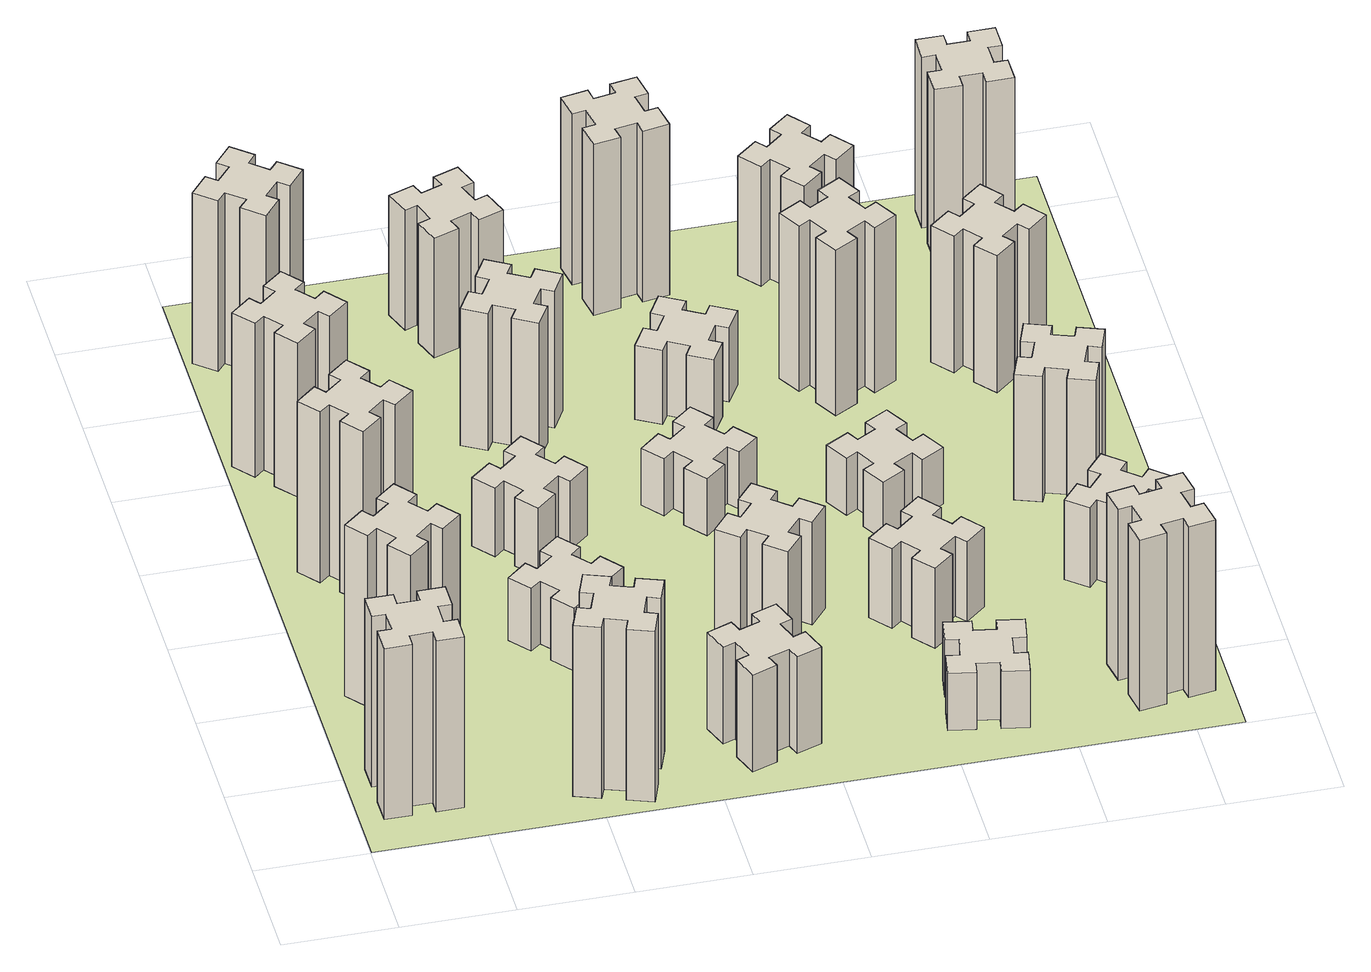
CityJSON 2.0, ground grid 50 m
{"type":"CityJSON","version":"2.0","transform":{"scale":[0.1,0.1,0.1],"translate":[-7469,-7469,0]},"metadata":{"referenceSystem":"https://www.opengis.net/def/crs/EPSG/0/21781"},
"CityObjects":{
"building1":{"type":"Building","attributes":{"class":"1000","function":"1000","usage":"1000","yearOfConstruction":2016,"roofType":"1000","measuredHeight":90,"storeysAboveGround":30,"storeysBelowGround":0},"geometry":[{"type":"Solid","lod":"1","boundaries":[[[[0,1,2,3,4,5,6,7,8,9,10,11,12,13,14,15,16,17,18,19]],[[17,16,20,21]],[[16,15,22,20]],[[15,14,23,22]],[[14,13,24,23]],[[13,12,25,24]],[[12,11,26,25]],[[11,10,27,26]],[[10,9,28,27]],[[9,8,29,28]],[[8,7,30,29]],[[7,6,31,30]],[[6,5,32,31]],[[5,4,33,32]],[[4,3,34,33]],[[3,2,35,34]],[[2,1,36,35]],[[1,0,37,36]],[[0,19,38,37]],[[19,18,39,38]],[[18,17,21,39]],[[24,25,26,27,28,29,30,31,32,33,34,35,36,37,38,39,21,20,22,23]]]]}]},
"building2":{"type":"Building","attributes":{"class":"1000","function":"1000","usage":"1000","yearOfConstruction":2016,"roofType":"1000","measuredHeight":90,"storeysAboveGround":30,"storeysBelowGround":0},"geometry":[{"type":"Solid","lod":"1","boundaries":[[[[40,41,42,43,44,45,46,47,48,49,50,51,52,53,54,55,56,57,58,59]],[[57,56,60,61]],[[56,55,62,60]],[[55,54,63,62]],[[54,53,64,63]],[[53,52,65,64]],[[52,51,66,65]],[[51,50,67,66]],[[50,49,68,67]],[[49,48,69,68]],[[48,47,70,69]],[[47,46,71,70]],[[46,45,72,71]],[[45,44,73,72]],[[44,43,74,73]],[[43,42,75,74]],[[42,41,76,75]],[[41,40,77,76]],[[40,59,78,77]],[[59,58,79,78]],[[58,57,61,79]],[[64,65,66,67,68,69,70,71,72,73,74,75,76,77,78,79,61,60,62,63]]]]}]},
"building3":{"type":"Building","attributes":{"class":"1000","function":"1000","usage":"1000","yearOfConstruction":2016,"roofType":"1000","measuredHeight":90,"storeysAboveGround":30,"storeysBelowGround":0},"geometry":[{"type":"Solid","lod":"1","boundaries":[[[[80,81,82,83,84,85,86,87,88,89,90,91,92,93,94,95,96,97,98,99]],[[97,96,100,101]],[[96,95,102,100]],[[95,94,103,102]],[[94,93,104,103]],[[93,92,105,104]],[[92,91,106,105]],[[91,90,107,106]],[[90,89,108,107]],[[89,88,109,108]],[[88,87,110,109]],[[87,86,111,110]],[[86,85,112,111]],[[85,84,113,112]],[[84,83,114,113]],[[83,82,115,114]],[[82,81,116,115]],[[81,80,117,116]],[[80,99,118,117]],[[99,98,119,118]],[[98,97,101,119]],[[104,105,106,107,108,109,110,111,112,113,114,115,116,117,118,119,101,100,102,103]]]]}]},
"building4":{"type":"Building","attributes":{"class":"1000","function":"1000","usage":"1000","yearOfConstruction":2016,"roofType":"1000","measuredHeight":81,"storeysAboveGround":30,"storeysBelowGround":0},"geometry":[{"type":"Solid","lod":"1","boundaries":[[[[120,121,122,123,124,125,126,127,128,129,130,131,132,133,134,135,136,137,138,139]],[[137,136,140,141]],[[136,135,142,140]],[[135,134,143,142]],[[134,133,144,143]],[[133,132,145,144]],[[132,131,146,145]],[[131,130,147,146]],[[130,129,148,147]],[[129,128,149,148]],[[128,127,150,149]],[[127,126,151,150]],[[126,125,152,151]],[[125,124,153,152]],[[124,123,154,153]],[[123,122,155,154]],[[122,121,156,155]],[[121,120,157,156]],[[120,139,158,157]],[[139,138,159,158]],[[138,137,141,159]],[[144,145,146,147,148,149,150,151,152,153,154,155,156,157,158,159,141,140,142,143]]]]}]},
"building5":{"type":"Building","attributes":{"class":"1000","function":"1000","usage":"1000","yearOfConstruction":2016,"roofType":"1000","measuredHeight":90,"storeysAboveGround":30,"storeysBelowGround":0},"geometry":[{"type":"Solid","lod":"1","boundaries":[[[[160,161,162,163,164,165,166,167,168,169,170,171,172,173,174,175,176,177,178,179]],[[177,176,180,181]],[[176,175,182,180]],[[175,174,183,182]],[[174,173,184,183]],[[173,172,185,184]],[[172,171,186,185]],[[171,170,187,186]],[[170,169,188,187]],[[169,168,189,188]],[[168,167,190,189]],[[167,166,191,190]],[[166,165,192,191]],[[165,164,193,192]],[[164,163,194,193]],[[163,162,195,194]],[[162,161,196,195]],[[161,160,197,196]],[[160,179,198,197]],[[179,178,199,198]],[[178,177,181,199]],[[184,185,186,187,188,189,190,191,192,193,194,195,196,197,198,199,181,180,182,183]]]]}]},
"building6":{"type":"Building","attributes":{"class":"1000","function":"1000","usage":"1000","yearOfConstruction":2016,"roofType":"1000","measuredHeight":90,"storeysAboveGround":30,"storeysBelowGround":0},"geometry":[{"type":"Solid","lod":"1","boundaries":[[[[200,201,202,203,204,205,206,207,208,209,210,211,212,213,214,215,216,217,218,219]],[[217,216,220,221]],[[216,215,222,220]],[[215,214,223,222]],[[214,213,224,223]],[[213,212,225,224]],[[212,211,226,225]],[[211,210,227,226]],[[210,209,228,227]],[[209,208,229,228]],[[208,207,230,229]],[[207,206,231,230]],[[206,205,232,231]],[[205,204,233,232]],[[204,203,234,233]],[[203,202,235,234]],[[202,201,236,235]],[[201,200,237,236]],[[200,219,238,237]],[[219,218,239,238]],[[218,217,221,239]],[[224,225,226,227,228,229,230,231,232,233,234,235,236,237,238,239,221,220,222,223]]]]}]},
"building7":{"type":"Building","attributes":{"class":"1000","function":"1000","usage":"1000","yearOfConstruction":2016,"roofType":"1000","measuredHeight":33,"storeysAboveGround":30,"storeysBelowGround":0},"geometry":[{"type":"Solid","lod":"1","boundaries":[[[[240,241,242,243,244,245,246,247,248,249,250,251,252,253,254,255,256,257,258,259]],[[257,256,260,261]],[[256,255,262,260]],[[255,254,263,262]],[[254,253,264,263]],[[253,252,265,264]],[[252,251,266,265]],[[251,250,267,266]],[[250,249,268,267]],[[249,248,269,268]],[[248,247,270,269]],[[247,246,271,270]],[[246,245,272,271]],[[245,244,273,272]],[[244,243,274,273]],[[243,242,275,274]],[[242,241,276,275]],[[241,240,277,276]],[[240,259,278,277]],[[259,258,279,278]],[[258,257,261,279]],[[264,265,266,267,268,269,270,271,272,273,274,275,276,277,278,279,261,260,262,263]]]]}]},
"building8":{"type":"Building","attributes":{"class":"1000","function":"1000","usage":"1000","yearOfConstruction":2016,"roofType":"1000","measuredHeight":36,"storeysAboveGround":30,"storeysBelowGround":0},"geometry":[{"type":"Solid","lod":"1","boundaries":[[[[280,281,282,283,284,285,286,287,288,289,290,291,292,293,294,295,296,297,298,299]],[[297,296,300,301]],[[296,295,302,300]],[[295,294,303,302]],[[294,293,304,303]],[[293,292,305,304]],[[292,291,306,305]],[[291,290,307,306]],[[290,289,308,307]],[[289,288,309,308]],[[288,287,310,309]],[[287,286,311,310]],[[286,285,312,311]],[[285,284,313,312]],[[284,283,314,313]],[[283,282,315,314]],[[282,281,316,315]],[[281,280,317,316]],[[280,299,318,317]],[[299,298,319,318]],[[298,297,301,319]],[[304,305,306,307,308,309,310,311,312,313,314,315,316,317,318,319,301,300,302,303]]]]}]},
"building9":{"type":"Building","attributes":{"class":"1000","function":"1000","usage":"1000","yearOfConstruction":2016,"roofType":"1000","measuredHeight":51,"storeysAboveGround":30,"storeysBelowGround":0},"geometry":[{"type":"Solid","lod":"1","boundaries":[[[[320,321,322,323,324,325,326,327,328,329,330,331,332,333,334,335,336,337,338,339]],[[337,336,340,341]],[[336,335,342,340]],[[335,334,343,342]],[[334,333,344,343]],[[333,332,345,344]],[[332,331,346,345]],[[331,330,347,346]],[[330,329,348,347]],[[329,328,349,348]],[[328,327,350,349]],[[327,326,351,350]],[[326,325,352,351]],[[325,324,353,352]],[[324,323,354,353]],[[323,322,355,354]],[[322,321,356,355]],[[321,320,357,356]],[[320,339,358,357]],[[339,338,359,358]],[[338,337,341,359]],[[344,345,346,347,348,349,350,351,352,353,354,355,356,357,358,359,341,340,342,343]]]]}]},
"building10":{"type":"Building","attributes":{"class":"1000","function":"1000","usage":"1000","yearOfConstruction":2016,"roofType":"1000","measuredHeight":72,"storeysAboveGround":30,"storeysBelowGround":0},"geometry":[{"type":"Solid","lod":"1","boundaries":[[[[360,361,362,363,364,365,366,367,368,369,370,371,372,373,374,375,376,377,378,379]],[[377,376,380,381]],[[376,375,382,380]],[[375,374,383,382]],[[374,373,384,383]],[[373,372,385,384]],[[372,371,386,385]],[[371,370,387,386]],[[370,369,388,387]],[[369,368,389,388]],[[368,367,390,389]],[[367,366,391,390]],[[366,365,392,391]],[[365,364,393,392]],[[364,363,394,393]],[[363,362,395,394]],[[362,361,396,395]],[[361,360,397,396]],[[360,379,398,397]],[[379,378,399,398]],[[378,377,381,399]],[[384,385,386,387,388,389,390,391,392,393,394,395,396,397,398,399,381,380,382,383]]]]}]},
"building11":{"type":"Building","attributes":{"class":"1000","function":"1000","usage":"1000","yearOfConstruction":2016,"roofType":"1000","measuredHeight":63,"storeysAboveGround":30,"storeysBelowGround":0},"geometry":[{"type":"Solid","lod":"1","boundaries":[[[[400,401,402,403,404,405,406,407,408,409,410,411,412,413,414,415,416,417,418,419]],[[417,416,420,421]],[[416,415,422,420]],[[415,414,423,422]],[[414,413,424,423]],[[413,412,425,424]],[[412,411,426,425]],[[411,410,427,426]],[[410,409,428,427]],[[409,408,429,428]],[[408,407,430,429]],[[407,406,431,430]],[[406,405,432,431]],[[405,404,433,432]],[[404,403,434,433]],[[403,402,435,434]],[[402,401,436,435]],[[401,400,437,436]],[[400,419,438,437]],[[419,418,439,438]],[[418,417,421,439]],[[424,425,426,427,428,429,430,431,432,433,434,435,436,437,438,439,421,420,422,423]]]]}]},
"building12":{"type":"Building","attributes":{"class":"1000","function":"1000","usage":"1000","yearOfConstruction":2016,"roofType":"1000","measuredHeight":54,"storeysAboveGround":30,"storeysBelowGround":0},"geometry":[{"type":"Solid","lod":"1","boundaries":[[[[440,441,442,443,444,445,446,447,448,449,450,451,452,453,454,455,456,457,458,459]],[[457,456,460,461]],[[456,455,462,460]],[[455,454,463,462]],[[454,453,464,463]],[[453,452,465,464]],[[452,451,466,465]],[[451,450,467,466]],[[450,449,468,467]],[[449,448,469,468]],[[448,447,470,469]],[[447,446,471,470]],[[446,445,472,471]],[[445,444,473,472]],[[444,443,474,473]],[[443,442,475,474]],[[442,441,476,475]],[[441,440,477,476]],[[440,459,478,477]],[[459,458,479,478]],[[458,457,461,479]],[[464,465,466,467,468,469,470,471,472,473,474,475,476,477,478,479,461,460,462,463]]]]}]},
"building13":{"type":"Building","attributes":{"class":"1000","function":"1000","usage":"1000","yearOfConstruction":2016,"roofType":"1000","measuredHeight":30,"storeysAboveGround":30,"storeysBelowGround":0},"geometry":[{"type":"Solid","lod":"1","boundaries":[[[[480,481,482,483,484,485,486,487,488,489,490,491,492,493,494,495,496,497,498,499]],[[497,496,500,501]],[[496,495,502,500]],[[495,494,503,502]],[[494,493,504,503]],[[493,492,505,504]],[[492,491,506,505]],[[491,490,507,506]],[[490,489,508,507]],[[489,488,509,508]],[[488,487,510,509]],[[487,486,511,510]],[[486,485,512,511]],[[485,484,513,512]],[[484,483,514,513]],[[483,482,515,514]],[[482,481,516,515]],[[481,480,517,516]],[[480,499,518,517]],[[499,498,519,518]],[[498,497,501,519]],[[504,505,506,507,508,509,510,511,512,513,514,515,516,517,518,519,501,500,502,503]]]]}]},
"building14":{"type":"Building","attributes":{"class":"1000","function":"1000","usage":"1000","yearOfConstruction":2016,"roofType":"1000","measuredHeight":39,"storeysAboveGround":30,"storeysBelowGround":0},"geometry":[{"type":"Solid","lod":"1","boundaries":[[[[520,521,522,523,524,525,526,527,528,529,530,531,532,533,534,535,536,537,538,539]],[[537,536,540,541]],[[536,535,542,540]],[[535,534,543,542]],[[534,533,544,543]],[[533,532,545,544]],[[532,531,546,545]],[[531,530,547,546]],[[530,529,548,547]],[[529,528,549,548]],[[528,527,550,549]],[[527,526,551,550]],[[526,525,552,551]],[[525,524,553,552]],[[524,523,554,553]],[[523,522,555,554]],[[522,521,556,555]],[[521,520,557,556]],[[520,539,558,557]],[[539,538,559,558]],[[538,537,541,559]],[[544,545,546,547,548,549,550,551,552,553,554,555,556,557,558,559,541,540,542,543]]]]}]},
"building15":{"type":"Building","attributes":{"class":"1000","function":"1000","usage":"1000","yearOfConstruction":2016,"roofType":"1000","measuredHeight":30,"storeysAboveGround":30,"storeysBelowGround":0},"geometry":[{"type":"Solid","lod":"1","boundaries":[[[[560,561,562,563,564,565,566,567,568,569,570,571,572,573,574,575,576,577,578,579]],[[577,576,580,581]],[[576,575,582,580]],[[575,574,583,582]],[[574,573,584,583]],[[573,572,585,584]],[[572,571,586,585]],[[571,570,587,586]],[[570,569,588,587]],[[569,568,589,588]],[[568,567,590,589]],[[567,566,591,590]],[[566,565,592,591]],[[565,564,593,592]],[[564,563,594,593]],[[563,562,595,594]],[[562,561,596,595]],[[561,560,597,596]],[[560,579,598,597]],[[579,578,599,598]],[[578,577,581,599]],[[584,585,586,587,588,589,590,591,592,593,594,595,596,597,598,599,581,580,582,583]]]]}]},
"building16":{"type":"Building","attributes":{"class":"1000","function":"1000","usage":"1000","yearOfConstruction":2016,"roofType":"1000","measuredHeight":90,"storeysAboveGround":30,"storeysBelowGround":0},"geometry":[{"type":"Solid","lod":"1","boundaries":[[[[600,601,602,603,604,605,606,607,608,609,610,611,612,613,614,615,616,617,618,619]],[[617,616,620,621]],[[616,615,622,620]],[[615,614,623,622]],[[614,613,624,623]],[[613,612,625,624]],[[612,611,626,625]],[[611,610,627,626]],[[610,609,628,627]],[[609,608,629,628]],[[608,607,630,629]],[[607,606,631,630]],[[606,605,632,631]],[[605,604,633,632]],[[604,603,634,633]],[[603,602,635,634]],[[602,601,636,635]],[[601,600,637,636]],[[600,619,638,637]],[[619,618,639,638]],[[618,617,621,639]],[[624,625,626,627,628,629,630,631,632,633,634,635,636,637,638,639,621,620,622,623]]]]}]},
"building17":{"type":"Building","attributes":{"class":"1000","function":"1000","usage":"1000","yearOfConstruction":2016,"roofType":"1000","measuredHeight":42,"storeysAboveGround":30,"storeysBelowGround":0},"geometry":[{"type":"Solid","lod":"1","boundaries":[[[[640,641,642,643,644,645,646,647,648,649,650,651,652,653,654,655,656,657,658,659]],[[657,656,660,661]],[[656,655,662,660]],[[655,654,663,662]],[[654,653,664,663]],[[653,652,665,664]],[[652,651,666,665]],[[651,650,667,666]],[[650,649,668,667]],[[649,648,669,668]],[[648,647,670,669]],[[647,646,671,670]],[[646,645,672,671]],[[645,644,673,672]],[[644,643,674,673]],[[643,642,675,674]],[[642,641,676,675]],[[641,640,677,676]],[[640,659,678,677]],[[659,658,679,678]],[[658,657,661,679]],[[664,665,666,667,668,669,670,671,672,673,674,675,676,677,678,679,661,660,662,663]]]]}]},
"building18":{"type":"Building","attributes":{"class":"1000","function":"1000","usage":"1000","yearOfConstruction":2016,"roofType":"1000","measuredHeight":30,"storeysAboveGround":30,"storeysBelowGround":0},"geometry":[{"type":"Solid","lod":"1","boundaries":[[[[680,681,682,683,684,685,686,687,688,689,690,691,692,693,694,695,696,697,698,699]],[[697,696,700,701]],[[696,695,702,700]],[[695,694,703,702]],[[694,693,704,703]],[[693,692,705,704]],[[692,691,706,705]],[[691,690,707,706]],[[690,689,708,707]],[[689,688,709,708]],[[688,687,710,709]],[[687,686,711,710]],[[686,685,712,711]],[[685,684,713,712]],[[684,683,714,713]],[[683,682,715,714]],[[682,681,716,715]],[[681,680,717,716]],[[680,699,718,717]],[[699,698,719,718]],[[698,697,701,719]],[[704,705,706,707,708,709,710,711,712,713,714,715,716,717,718,719,701,700,702,703]]]]}]},
"building19":{"type":"Building","attributes":{"class":"1000","function":"1000","usage":"1000","yearOfConstruction":2016,"roofType":"1000","measuredHeight":87,"storeysAboveGround":30,"storeysBelowGround":0},"geometry":[{"type":"Solid","lod":"1","boundaries":[[[[720,721,722,723,724,725,726,727,728,729,730,731,732,733,734,735,736,737,738,739]],[[737,736,740,741]],[[736,735,742,740]],[[735,734,743,742]],[[734,733,744,743]],[[733,732,745,744]],[[732,731,746,745]],[[731,730,747,746]],[[730,729,748,747]],[[729,728,749,748]],[[728,727,750,749]],[[727,726,751,750]],[[726,725,752,751]],[[725,724,753,752]],[[724,723,754,753]],[[723,722,755,754]],[[722,721,756,755]],[[721,720,757,756]],[[720,739,758,757]],[[739,738,759,758]],[[738,737,741,759]],[[744,745,746,747,748,749,750,751,752,753,754,755,756,757,758,759,741,740,742,743]]]]}]},
"building20":{"type":"Building","attributes":{"class":"1000","function":"1000","usage":"1000","yearOfConstruction":2016,"roofType":"1000","measuredHeight":90,"storeysAboveGround":30,"storeysBelowGround":0},"geometry":[{"type":"Solid","lod":"1","boundaries":[[[[760,761,762,763,764,765,766,767,768,769,770,771,772,773,774,775,776,777,778,779]],[[777,776,780,781]],[[776,775,782,780]],[[775,774,783,782]],[[774,773,784,783]],[[773,772,785,784]],[[772,771,786,785]],[[771,770,787,786]],[[770,769,788,787]],[[769,768,789,788]],[[768,767,790,789]],[[767,766,791,790]],[[766,765,792,791]],[[765,764,793,792]],[[764,763,794,793]],[[763,762,795,794]],[[762,761,796,795]],[[761,760,797,796]],[[760,779,798,797]],[[779,778,799,798]],[[778,777,781,799]],[[784,785,786,787,788,789,790,791,792,793,794,795,796,797,798,799,781,780,782,783]]]]}]},
"building21":{"type":"Building","attributes":{"class":"1000","function":"1000","usage":"1000","yearOfConstruction":2016,"roofType":"1000","measuredHeight":63,"storeysAboveGround":30,"storeysBelowGround":0},"geometry":[{"type":"Solid","lod":"1","boundaries":[[[[800,801,802,803,804,805,806,807,808,809,810,811,812,813,814,815,816,817,818,819]],[[817,816,820,821]],[[816,815,822,820]],[[815,814,823,822]],[[814,813,824,823]],[[813,812,825,824]],[[812,811,826,825]],[[811,810,827,826]],[[810,809,828,827]],[[809,808,829,828]],[[808,807,830,829]],[[807,806,831,830]],[[806,805,832,831]],[[805,804,833,832]],[[804,803,834,833]],[[803,802,835,834]],[[802,801,836,835]],[[801,800,837,836]],[[800,819,838,837]],[[819,818,839,838]],[[818,817,821,839]],[[824,825,826,827,828,829,830,831,832,833,834,835,836,837,838,839,821,820,822,823]]]]}]},
"building22":{"type":"Building","attributes":{"class":"1000","function":"1000","usage":"1000","yearOfConstruction":2016,"roofType":"1000","measuredHeight":42,"storeysAboveGround":30,"storeysBelowGround":0},"geometry":[{"type":"Solid","lod":"1","boundaries":[[[[840,841,842,843,844,845,846,847,848,849,850,851,852,853,854,855,856,857,858,859]],[[857,856,860,861]],[[856,855,862,860]],[[855,854,863,862]],[[854,853,864,863]],[[853,852,865,864]],[[852,851,866,865]],[[851,850,867,866]],[[850,849,868,867]],[[849,848,869,868]],[[848,847,870,869]],[[847,846,871,870]],[[846,845,872,871]],[[845,844,873,872]],[[844,843,874,873]],[[843,842,875,874]],[[842,841,876,875]],[[841,840,877,876]],[[840,859,878,877]],[[859,858,879,878]],[[858,857,861,879]],[[864,865,866,867,868,869,870,871,872,873,874,875,876,877,878,879,861,860,862,863]]]]}]},
"building23":{"type":"Building","attributes":{"class":"1000","function":"1000","usage":"1000","yearOfConstruction":2016,"roofType":"1000","measuredHeight":66,"storeysAboveGround":30,"storeysBelowGround":0},"geometry":[{"type":"Solid","lod":"1","boundaries":[[[[880,881,882,883,884,885,886,887,888,889,890,891,892,893,894,895,896,897,898,899]],[[897,896,900,901]],[[896,895,902,900]],[[895,894,903,902]],[[894,893,904,903]],[[893,892,905,904]],[[892,891,906,905]],[[891,890,907,906]],[[890,889,908,907]],[[889,888,909,908]],[[888,887,910,909]],[[887,886,911,910]],[[886,885,912,911]],[[885,884,913,912]],[[884,883,914,913]],[[883,882,915,914]],[[882,881,916,915]],[[881,880,917,916]],[[880,899,918,917]],[[899,898,919,918]],[[898,897,901,919]],[[904,905,906,907,908,909,910,911,912,913,914,915,916,917,918,919,901,900,902,903]]]]}]},
"building24":{"type":"Building","attributes":{"class":"1000","function":"1000","usage":"1000","yearOfConstruction":2016,"roofType":"1000","measuredHeight":72,"storeysAboveGround":30,"storeysBelowGround":0},"geometry":[{"type":"Solid","lod":"1","boundaries":[[[[920,921,922,923,924,925,926,927,928,929,930,931,932,933,934,935,936,937,938,939]],[[937,936,940,941]],[[936,935,942,940]],[[935,934,943,942]],[[934,933,944,943]],[[933,932,945,944]],[[932,931,946,945]],[[931,930,947,946]],[[930,929,948,947]],[[929,928,949,948]],[[928,927,950,949]],[[927,926,951,950]],[[926,925,952,951]],[[925,924,953,952]],[[924,923,954,953]],[[923,922,955,954]],[[922,921,956,955]],[[921,920,957,956]],[[920,939,958,957]],[[939,938,959,958]],[[938,937,941,959]],[[944,945,946,947,948,949,950,951,952,953,954,955,956,957,958,959,941,940,942,943]]]]}]},
"building25":{"type":"Building","attributes":{"class":"1000","function":"1000","usage":"1000","yearOfConstruction":2016,"roofType":"1000","measuredHeight":90,"storeysAboveGround":30,"storeysBelowGround":0},"geometry":[{"type":"Solid","lod":"1","boundaries":[[[[960,961,962,963,964,965,966,967,968,969,970,971,972,973,974,975,976,977,978,979]],[[977,976,980,981]],[[976,975,982,980]],[[975,974,983,982]],[[974,973,984,983]],[[973,972,985,984]],[[972,971,986,985]],[[971,970,987,986]],[[970,969,988,987]],[[969,968,989,988]],[[968,967,990,989]],[[967,966,991,990]],[[966,965,992,991]],[[965,964,993,992]],[[964,963,994,993]],[[963,962,995,994]],[[962,961,996,995]],[[961,960,997,996]],[[960,979,998,997]],[[979,978,999,998]],[[978,977,981,999]],[[984,985,986,987,988,989,990,991,992,993,994,995,996,997,998,999,981,980,982,983]]]]}]},
"landuse1":{"type":"LandUse","attributes":{"name":"plot1","function":"1010"},"geometry":[{"type":"MultiSurface","lod":"1","boundaries":[[[1000,1001,1002,1003]]]}]}
},
"vertices":[
[165,425,0],[165,325,0],[105,325,0],[105,205,0],[225,205,0],[225,265,0],[325,265,0],[325,205,0],[445,205,0],[445,325,0],[385,325,0],[385,425,0],[445,425,0],[445,545,0],[325,545,0],[325,485,0],[225,485,0],[225,545,0],[105,545,0],[105,425,0],[225,485,900],[225,545,900],[325,485,900],[325,545,900],[445,545,900],[445,425,900],[385,425,900],[385,325,900],[445,325,900],[445,205,900],[325,205,900],[325,265,900],[225,265,900],[225,205,900],[105,205,900],[105,325,900],[165,325,900],[165,425,900],[105,425,900],[105,545,900],
[492,1048,0],[427,1124,0],[473,1163,0],[396,1255,0],[304,1178,0],[343,1132,0],[266,1067,0],[228,1113,0],[136,1036,0],[213,944,0],[259,983,0],[323,906,0],[277,868,0],[354,776,0],[446,853,0],[408,899,0],[484,963,0],[523,917,0],[615,994,0],[538,1086,0],[484,963,900],[523,917,900],[408,899,900],[446,853,900],[354,776,900],[277,868,900],[323,906,900],[259,983,900],[213,944,900],[136,1036,900],[228,1113,900],[266,1067,900],[343,1132,900],[304,1178,900],[396,1255,900],[473,1163,900],[427,1124,900],[492,1048,900],[538,1086,900],[615,994,900],
[492,1888,0],[427,1964,0],[473,2003,0],[396,2095,0],[304,2018,0],[343,1972,0],[266,1907,0],[228,1953,0],[136,1876,0],[213,1784,0],[259,1823,0],[323,1746,0],[277,1708,0],[354,1616,0],[446,1693,0],[408,1739,0],[484,1803,0],[523,1757,0],[615,1834,0],[538,1926,0],[484,1803,900],[523,1757,900],[408,1739,900],[446,1693,900],[354,1616,900],[277,1708,900],[323,1746,900],[259,1823,900],[213,1784,900],[136,1876,900],[228,1953,900],[266,1907,900],[343,1972,900],[304,2018,900],[396,2095,900],[473,2003,900],[427,1964,900],[492,1888,900],[538,1926,900],[615,1834,900],
[243,2712,0],[166,2647,0],[128,2693,0],[36,2616,0],[113,2524,0],[159,2563,0],[223,2486,0],[177,2448,0],[254,2356,0],[346,2433,0],[308,2479,0],[384,2543,0],[423,2497,0],[515,2574,0],[438,2666,0],[392,2628,0],[327,2704,0],[373,2743,0],[296,2835,0],[204,2758,0],[327,2704,810],[373,2743,810],[392,2628,810],[438,2666,810],[515,2574,810],[423,2497,810],[384,2543,810],[308,2479,810],[346,2433,810],[254,2356,810],[177,2448,810],[223,2486,810],[159,2563,810],[113,2524,810],[36,2616,810],[128,2693,810],[166,2647,810],[243,2712,810],[204,2758,810],[296,2835,810],
[1029,360,0],[995,266,0],[939,287,0],[897,174,0],[1010,133,0],[1031,189,0],[1125,155,0],[1104,99,0],[1217,57,0],[1258,170,0],[1202,191,0],[1236,285,0],[1292,264,0],[1333,377,0],[1220,418,0],[1200,362,0],[1106,396,0],[1127,452,0],[1014,493,0],[973,380,0],[1106,396,900],[1127,452,900],[1200,362,900],[1220,418,900],[1333,377,900],[1292,264,900],[1236,285,900],[1202,191,900],[1258,170,900],[1217,57,900],[1104,99,900],[1125,155,900],[1031,189,900],[1010,133,900],[897,174,900],[939,287,900],[995,266,900],[1029,360,900],[973,380,900],[1014,493,900],
[384,3387,0],[308,3452,0],[346,3498,0],[254,3575,0],[177,3483,0],[223,3444,0],[159,3368,0],[113,3406,0],[36,3314,0],[128,3237,0],[166,3283,0],[243,3219,0],[204,3173,0],[296,3096,0],[373,3188,0],[327,3226,0],[392,3303,0],[438,3264,0],[515,3356,0],[423,3433,0],[392,3303,900],[438,3264,900],[327,3226,900],[373,3188,900],[296,3096,900],[204,3173,900],[243,3219,900],[166,3283,900],[128,3237,900],[36,3314,900],[113,3406,900],[159,3368,900],[223,3444,900],[177,3483,900],[254,3575,900],[346,3498,900],[308,3452,900],[384,3387,900],[423,3433,900],[515,3356,900],
[1083,1332,0],[1006,1267,0],[968,1313,0],[876,1236,0],[953,1144,0],[999,1183,0],[1063,1106,0],[1017,1068,0],[1094,976,0],[1186,1053,0],[1148,1099,0],[1224,1163,0],[1263,1117,0],[1355,1194,0],[1278,1286,0],[1232,1248,0],[1167,1324,0],[1213,1363,0],[1136,1455,0],[1044,1378,0],[1167,1324,330],[1213,1363,330],[1232,1248,330],[1278,1286,330],[1355,1194,330],[1263,1117,330],[1224,1163,330],[1148,1099,330],[1186,1053,330],[1094,976,330],[1017,1068,330],[1063,1106,330],[999,1183,330],[953,1144,330],[876,1236,330],[968,1313,330],[1006,1267,330],[1083,1332,330],[1044,1378,330],[1136,1455,330],
[1083,1972,0],[1006,1907,0],[968,1953,0],[876,1876,0],[953,1784,0],[999,1823,0],[1063,1746,0],[1017,1708,0],[1094,1616,0],[1186,1693,0],[1148,1739,0],[1224,1803,0],[1263,1757,0],[1355,1834,0],[1278,1926,0],[1232,1888,0],[1167,1964,0],[1213,2003,0],[1136,2095,0],[1044,2018,0],[1167,1964,360],[1213,2003,360],[1232,1888,360],[1278,1926,360],[1355,1834,360],[1263,1757,360],[1224,1803,360],[1148,1739,360],[1186,1693,360],[1094,1616,360],[1017,1708,360],[1063,1746,360],[999,1823,360],[953,1784,360],[876,1876,360],[968,1953,360],[1006,1907,360],[1083,1972,360],[1044,2018,360],[1136,2095,360],
[1765,496,0],[1671,462,0],[1650,518,0],[1537,477,0],[1579,364,0],[1635,385,0],[1669,291,0],[1613,270,0],[1654,157,0],[1767,199,0],[1746,255,0],[1840,289,0],[1860,233,0],[1973,274,0],[1932,387,0],[1876,366,0],[1842,460,0],[1898,480,0],[1857,593,0],[1744,552,0],[1842,460,510],[1898,480,510],[1876,366,510],[1932,387,510],[1973,274,510],[1860,233,510],[1840,289,510],[1746,255,510],[1767,199,510],[1654,157,510],[1613,270,510],[1669,291,510],[1635,385,510],[1579,364,510],[1537,477,510],[1650,518,510],[1671,462,510],[1765,496,510],[1744,552,510],[1857,593,510],
[1314,2666,0],[1227,2716,0],[1257,2768,0],[1153,2828,0],[1093,2724,0],[1145,2694,0],[1095,2607,0],[1043,2637,0],[983,2533,0],[1087,2473,0],[1117,2525,0],[1204,2475,0],[1174,2423,0],[1278,2363,0],[1338,2467,0],[1286,2497,0],[1336,2584,0],[1388,2554,0],[1448,2658,0],[1344,2718,0],[1336,2584,720],[1388,2554,720],[1286,2497,720],[1338,2467,720],[1278,2363,720],[1174,2423,720],[1204,2475,720],[1117,2525,720],[1087,2473,720],[983,2533,720],[1043,2637,720],[1095,2607,720],[1145,2694,720],[1093,2724,720],[1153,2828,720],[1257,2768,720],[1227,2716,720],[1314,2666,720],[1344,2718,720],[1448,2658,720],
[1125,3456,0],[1031,3422,0],[1010,3478,0],[897,3437,0],[939,3324,0],[995,3345,0],[1029,3251,0],[973,3230,0],[1014,3117,0],[1127,3159,0],[1106,3215,0],[1200,3249,0],[1220,3193,0],[1333,3234,0],[1292,3347,0],[1236,3326,0],[1202,3420,0],[1258,3440,0],[1217,3553,0],[1104,3512,0],[1202,3420,630],[1258,3440,630],[1236,3326,630],[1292,3347,630],[1333,3234,630],[1220,3193,630],[1200,3249,630],[1106,3215,630],[1127,3159,630],[1014,3117,630],[973,3230,630],[1029,3251,630],[995,3345,630],[939,3324,630],[897,3437,630],[1010,3478,630],[1031,3422,630],[1125,3456,630],[1104,3512,630],[1217,3553,630],
[1846,1063,0],[1923,999,0],[1884,953,0],[1976,876,0],[2053,968,0],[2007,1006,0],[2072,1083,0],[2118,1044,0],[2195,1136,0],[2103,1213,0],[2064,1167,0],[1988,1232,0],[2026,1278,0],[1934,1355,0],[1857,1263,0],[1903,1224,0],[1839,1148,0],[1793,1186,0],[1716,1094,0],[1808,1017,0],[1839,1148,540],[1793,1186,540],[1903,1224,540],[1857,1263,540],[1934,1355,540],[2026,1278,540],[1988,1232,540],[2064,1167,540],[2103,1213,540],[2195,1136,540],[2118,1044,540],[2072,1083,540],[2007,1006,540],[2053,968,540],[1976,876,540],[1884,953,540],[1923,999,540],[1846,1063,540],[1808,1017,540],[1716,1094,540],
[1972,1988,0],[1907,2064,0],[1953,2103,0],[1876,2195,0],[1784,2118,0],[1823,2072,0],[1746,2007,0],[1708,2053,0],[1616,1976,0],[1693,1884,0],[1739,1923,0],[1803,1846,0],[1757,1808,0],[1834,1716,0],[1926,1793,0],[1888,1839,0],[1964,1903,0],[2003,1857,0],[2095,1934,0],[2018,2026,0],[1964,1903,300],[2003,1857,300],[1888,1839,300],[1926,1793,300],[1834,1716,300],[1757,1808,300],[1803,1846,300],[1739,1923,300],[1693,1884,300],[1616,1976,300],[1708,2053,300],[1746,2007,300],[1823,2072,300],[1784,2118,300],[1876,2195,300],[1953,2103,300],[1907,2064,300],[1972,1988,300],[2018,2026,300],[2095,1934,300],
[2026,2497,0],[2076,2584,0],[2128,2554,0],[2188,2658,0],[2084,2718,0],[2054,2666,0],[1967,2716,0],[1997,2768,0],[1893,2828,0],[1833,2724,0],[1885,2694,0],[1835,2607,0],[1783,2637,0],[1723,2533,0],[1827,2473,0],[1857,2525,0],[1944,2475,0],[1914,2423,0],[2018,2363,0],[2078,2467,0],[1944,2475,390],[1914,2423,390],[1857,2525,390],[1827,2473,390],[1723,2533,390],[1783,2637,390],[1835,2607,390],[1885,2694,390],[1833,2724,390],[1893,2828,390],[1997,2768,390],[1967,2716,390],[2054,2666,390],[2084,2718,390],[2188,2658,390],[2128,2554,390],[2076,2584,390],[2026,2497,390],[2078,2467,390],[2018,2363,390],
[2596,444,0],[2578,345,0],[2519,356,0],[2498,237,0],[2617,217,0],[2627,276,0],[2725,258,0],[2715,199,0],[2833,178,0],[2854,297,0],[2795,307,0],[2812,405,0],[2871,395,0],[2892,513,0],[2774,534,0],[2764,475,0],[2665,492,0],[2676,551,0],[2557,572,0],[2537,454,0],[2665,492,300],[2676,551,300],[2764,475,300],[2774,534,300],[2892,513,300],[2871,395,300],[2812,405,300],[2795,307,300],[2854,297,300],[2833,178,300],[2715,199,300],[2725,258,300],[2627,276,300],[2617,217,300],[2498,237,300],[2519,356,300],[2578,345,300],[2596,444,300],[2537,454,300],[2557,572,300],
[1885,3552,0],[1787,3535,0],[1777,3594,0],[1658,3573,0],[1679,3455,0],[1738,3465,0],[1756,3367,0],[1697,3357,0],[1717,3238,0],[1836,3259,0],[1825,3318,0],[1924,3336,0],[1934,3277,0],[2052,3297,0],[2031,3416,0],[1972,3405,0],[1955,3504,0],[2014,3514,0],[1993,3632,0],[1875,3611,0],[1955,3504,900],[2014,3514,900],[1972,3405,900],[2031,3416,900],[2052,3297,900],[1934,3277,900],[1924,3336,900],[1825,3318,900],[1836,3259,900],[1717,3238,900],[1697,3357,900],[1756,3367,900],[1738,3465,900],[1679,3455,900],[1658,3573,900],[1777,3594,900],[1787,3535,900],[1885,3552,900],[1875,3611,900],[1993,3632,900],
[2628,899,0],[2704,963,0],[2743,917,0],[2835,994,0],[2758,1086,0],[2712,1048,0],[2647,1124,0],[2693,1163,0],[2616,1255,0],[2524,1178,0],[2563,1132,0],[2486,1067,0],[2448,1113,0],[2356,1036,0],[2433,944,0],[2479,983,0],[2543,906,0],[2497,868,0],[2574,776,0],[2666,853,0],[2543,906,420],[2497,868,420],[2479,983,420],[2433,944,420],[2356,1036,420],[2448,1113,420],[2486,1067,420],[2563,1132,420],[2524,1178,420],[2616,1255,420],[2693,1163,420],[2647,1124,420],[2712,1048,420],[2758,1086,420],[2835,994,420],[2743,917,420],[2704,963,420],[2628,899,420],[2666,853,420],[2574,776,420],
[2475,1744,0],[2525,1657,0],[2473,1627,0],[2533,1523,0],[2637,1583,0],[2607,1635,0],[2694,1685,0],[2724,1633,0],[2828,1693,0],[2768,1797,0],[2716,1767,0],[2666,1854,0],[2718,1884,0],[2658,1988,0],[2554,1928,0],[2584,1876,0],[2497,1826,0],[2467,1878,0],[2363,1818,0],[2423,1714,0],[2497,1826,300],[2467,1878,300],[2584,1876,300],[2554,1928,300],[2658,1988,300],[2718,1884,300],[2666,1854,300],[2716,1767,300],[2768,1797,300],[2828,1693,300],[2724,1633,300],[2694,1685,300],[2607,1635,300],[2637,1583,300],[2533,1523,300],[2473,1627,300],[2525,1657,300],[2475,1744,300],[2423,1714,300],[2363,1818,300],
[2607,2475,0],[2694,2525,0],[2724,2473,0],[2828,2533,0],[2768,2637,0],[2716,2607,0],[2666,2694,0],[2718,2724,0],[2658,2828,0],[2554,2768,0],[2584,2716,0],[2497,2666,0],[2467,2718,0],[2363,2658,0],[2423,2554,0],[2475,2584,0],[2525,2497,0],[2473,2467,0],[2533,2363,0],[2637,2423,0],[2525,2497,870],[2473,2467,870],[2475,2584,870],[2423,2554,870],[2363,2658,870],[2467,2718,870],[2497,2666,870],[2584,2716,870],[2554,2768,870],[2658,2828,870],[2718,2724,870],[2666,2694,870],[2716,2607,870],[2768,2637,870],[2828,2533,870],[2724,2473,870],[2694,2525,870],[2607,2475,870],[2637,2423,870],[2533,2363,870],
[3405,258,0],[3504,276,0],[3514,217,0],[3632,237,0],[3611,356,0],[3552,345,0],[3535,444,0],[3594,454,0],[3573,572,0],[3455,551,0],[3465,492,0],[3367,475,0],[3357,534,0],[3238,513,0],[3259,395,0],[3318,405,0],[3336,307,0],[3277,297,0],[3297,178,0],[3416,199,0],[3336,307,900],[3277,297,900],[3318,405,900],[3259,395,900],[3238,513,900],[3357,534,900],[3367,475,900],[3465,492,900],[3455,551,900],[3573,572,900],[3594,454,900],[3535,444,900],[3552,345,900],[3611,356,900],[3632,237,900],[3514,217,900],[3504,276,900],[3405,258,900],[3416,199,900],[3297,178,900],
[2712,3368,0],[2647,3444,0],[2693,3483,0],[2616,3575,0],[2524,3498,0],[2563,3452,0],[2486,3387,0],[2448,3433,0],[2356,3356,0],[2433,3264,0],[2479,3303,0],[2543,3226,0],[2497,3188,0],[2574,3096,0],[2666,3173,0],[2628,3219,0],[2704,3283,0],[2743,3237,0],[2835,3314,0],[2758,3406,0],[2704,3283,630],[2743,3237,630],[2628,3219,630],[2666,3173,630],[2574,3096,630],[2497,3188,630],[2543,3226,630],[2479,3303,630],[2433,3264,630],[2356,3356,630],[2448,3433,630],[2486,3387,630],[2563,3452,630],[2524,3498,630],[2616,3575,630],[2693,3483,630],[2647,3444,630],[2712,3368,630],[2758,3406,630],[2835,3314,630],
[3544,1167,0],[3468,1232,0],[3506,1278,0],[3414,1355,0],[3337,1263,0],[3383,1224,0],[3319,1148,0],[3273,1186,0],[3196,1094,0],[3288,1017,0],[3326,1063,0],[3403,999,0],[3364,953,0],[3456,876,0],[3533,968,0],[3487,1006,0],[3552,1083,0],[3598,1044,0],[3675,1136,0],[3583,1213,0],[3552,1083,420],[3598,1044,420],[3487,1006,420],[3533,968,420],[3456,876,420],[3364,953,420],[3403,999,420],[3326,1063,420],[3288,1017,420],[3196,1094,420],[3273,1186,420],[3319,1148,420],[3383,1224,420],[3337,1263,420],[3414,1355,420],[3506,1278,420],[3468,1232,420],[3544,1167,420],[3583,1213,420],[3675,1136,420],
[3420,1842,0],[3326,1876,0],[3347,1932,0],[3234,1973,0],[3193,1860,0],[3249,1840,0],[3215,1746,0],[3159,1767,0],[3117,1654,0],[3230,1613,0],[3251,1669,0],[3345,1635,0],[3324,1579,0],[3437,1537,0],[3478,1650,0],[3422,1671,0],[3456,1765,0],[3512,1744,0],[3553,1857,0],[3440,1898,0],[3456,1765,660],[3512,1744,660],[3422,1671,660],[3478,1650,660],[3437,1537,660],[3324,1579,660],[3345,1635,660],[3251,1669,660],[3230,1613,660],[3117,1654,660],[3159,1767,660],[3215,1746,660],[3249,1840,660],[3193,1860,660],[3234,1973,660],[3347,1932,660],[3326,1876,660],[3420,1842,660],[3440,1898,660],[3553,1857,660],
[3119,2563,0],[3183,2486,0],[3137,2448,0],[3214,2356,0],[3306,2433,0],[3268,2479,0],[3344,2543,0],[3383,2497,0],[3475,2574,0],[3398,2666,0],[3352,2628,0],[3287,2704,0],[3333,2743,0],[3256,2835,0],[3164,2758,0],[3203,2712,0],[3126,2647,0],[3088,2693,0],[2996,2616,0],[3073,2524,0],[3126,2647,720],[3088,2693,720],[3203,2712,720],[3164,2758,720],[3256,2835,720],[3333,2743,720],[3287,2704,720],[3352,2628,720],[3398,2666,720],[3475,2574,720],[3383,2497,720],[3344,2543,720],[3268,2479,720],[3306,2433,720],[3214,2356,720],[3137,2448,720],[3183,2486,720],[3119,2563,720],[3073,2524,720],[2996,2616,720],
[3285,3325,0],[3385,3325,0],[3385,3265,0],[3505,3265,0],[3505,3385,0],[3445,3385,0],[3445,3485,0],[3505,3485,0],[3505,3605,0],[3385,3605,0],[3385,3545,0],[3285,3545,0],[3285,3605,0],[3165,3605,0],[3165,3485,0],[3225,3485,0],[3225,3385,0],[3165,3385,0],[3165,3265,0],[3285,3265,0],[3225,3385,900],[3165,3385,900],[3225,3485,900],[3165,3485,900],[3165,3605,900],[3285,3605,900],[3285,3545,900],[3385,3545,900],[3385,3605,900],[3505,3605,900],[3505,3485,900],[3445,3485,900],[3445,3385,900],[3505,3385,900],[3505,3265,900],[3385,3265,900],[3385,3325,900],[3285,3325,900],[3285,3265,900],[3165,3265,900],
[5,3705,0],[3705,3705,0],[3705,5,0],[5,5,0]
]}
